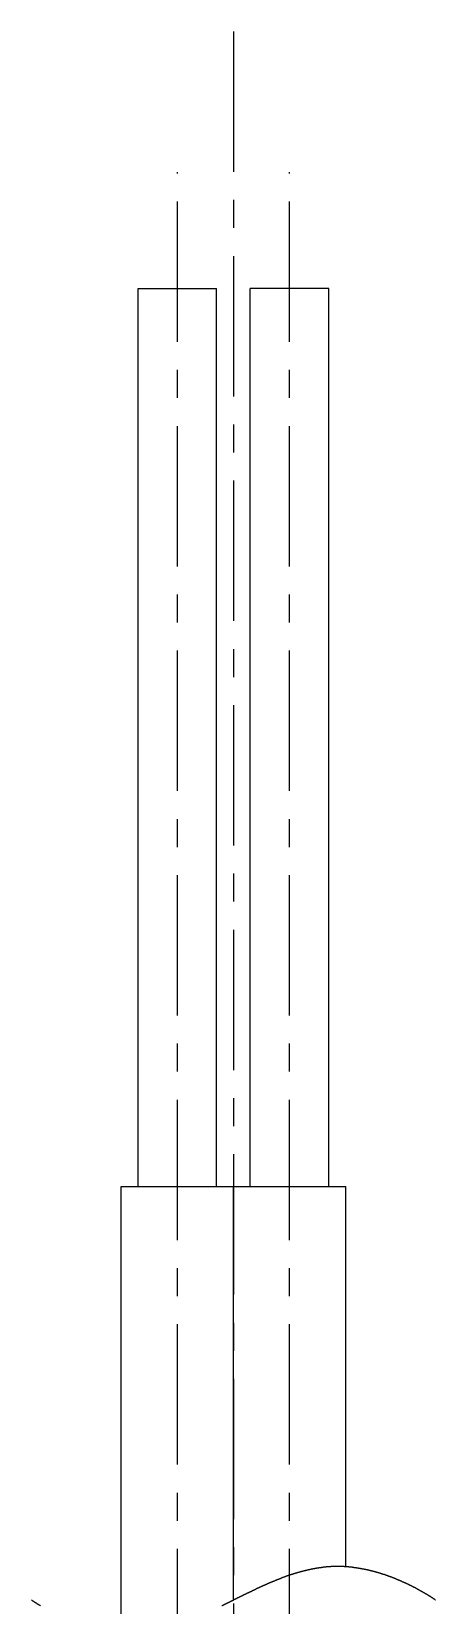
# Model space of a CAD drawing. Extents: x 41.8 to 100, y 120 to 187.8.
# Drawn here: x 94.93 to 98.53, y 173.31 to 187.33 of the extents above; entities that cross this region are included whole.
import ezdxf

# ---------------------------------------------------------------- set-up
doc = ezdxf.new("R2010")
doc.units = 0
doc.linetypes.add('CENTER', pattern=[2, 1.25, -0.25, 0.25, -0.25])
doc.layers.get('0').update_dxf_attribs({"linetype": 'CONTINUOUS'})
doc.layers.add('CENTER', color=1, linetype='CENTER')

msp = doc.modelspace()

# ---------------------------------------------------------------- linework, layer by layer
at = {"color": 7, "linetype": 'CONTINUOUS'}
for p, q in [((95.879, 177.038), (95.879, 185.038)), ((95.879, 185.038), (96.579, 185.038)), ((96.579, 177.038), (96.579, 185.038)), ((96.879, 177.038), (96.879, 185.038)), ((97.579, 185.038), (96.879, 185.038)), ((97.579, 177.038), (97.579, 185.038)), ((95.729, 173.059), (95.729, 177.038)), ((95.729, 177.038), (97.729, 177.038)), ((96.729, 173.357), (96.729, 177.038)), ((97.729, 173.654), (97.729, 177.038))]:
    msp.add_line(p, q, dxfattribs=at)
at = {"color": 3}
for points in [[(96.626, 173.306, 0), (96.628, 173.307, 0), (96.631, 173.308, 0), (96.634, 173.31, 0), (96.637, 173.311, 0), (96.639, 173.312, 0), (96.642, 173.314, 0), (96.645, 173.315, 0), (96.648, 173.316, 0), (96.65, 173.318, 0), (96.653, 173.319, 0), (96.656, 173.321, 0), (96.659, 173.322, 0), (96.662, 173.323, 0), (96.664, 173.325, 0), (96.667, 173.326, 0), (96.67, 173.327, 0), (96.673, 173.329, 0), (96.675, 173.33, 0), (96.678, 173.331, 0), (96.681, 173.333, 0), (96.684, 173.334, 0), (96.686, 173.336, 0), (96.689, 173.337, 0), (96.692, 173.338, 0), (96.695, 173.34, 0), (96.697, 173.341, 0), (96.7, 173.342, 0), (96.703, 173.344, 0), (96.706, 173.345, 0), (96.708, 173.347, 0), (96.711, 173.348, 0), (96.714, 173.349, 0), (96.717, 173.351, 0), (96.719, 173.352, 0), (96.722, 173.353, 0), (96.725, 173.355, 0), (96.728, 173.356, 0), (96.73, 173.357, 0), (96.733, 173.359, 0), (96.736, 173.36, 0), (96.739, 173.362, 0), (96.741, 173.363, 0), (96.744, 173.364, 0), (96.747, 173.366, 0), (96.75, 173.367, 0), (96.753, 173.368, 0), (96.755, 173.37, 0), (96.758, 173.371, 0), (96.761, 173.373, 0), (96.764, 173.374, 0), (96.766, 173.375, 0), (96.769, 173.377, 0), (96.772, 173.378, 0), (96.775, 173.379, 0), (96.777, 173.381, 0), (96.78, 173.382, 0), (96.783, 173.383, 0), (96.786, 173.385, 0), (96.788, 173.386, 0), (96.791, 173.388, 0), (96.794, 173.389, 0), (96.797, 173.39, 0), (96.799, 173.392, 0), (96.802, 173.393, 0), (96.805, 173.394, 0), (96.808, 173.396, 0), (96.81, 173.397, 0), (96.813, 173.398, 0), (96.816, 173.4, 0), (96.819, 173.401, 0), (96.822, 173.403, 0), (96.824, 173.404, 0), (96.827, 173.405, 0), (96.83, 173.407, 0), (96.833, 173.408, 0), (96.835, 173.409, 0), (96.838, 173.411, 0), (96.841, 173.412, 0), (96.844, 173.413, 0), (96.846, 173.415, 0), (96.849, 173.416, 0), (96.852, 173.417, 0), (96.855, 173.419, 0), (96.857, 173.42, 0), (96.86, 173.421, 0), (96.863, 173.423, 0), (96.866, 173.424, 0), (96.869, 173.425, 0), (96.871, 173.427, 0), (96.874, 173.428, 0), (96.877, 173.429, 0), (96.88, 173.431, 0), (96.882, 173.432, 0), (96.885, 173.433, 0), (96.888, 173.435, 0), (96.891, 173.436, 0), (96.894, 173.437, 0), (96.896, 173.439, 0), (96.899, 173.44, 0), (96.902, 173.441, 0), (96.905, 173.443, 0), (96.907, 173.444, 0), (96.91, 173.445, 0), (96.913, 173.447, 0), (96.916, 173.448, 0), (96.919, 173.449, 0), (96.921, 173.451, 0), (96.924, 173.452, 0), (96.927, 173.453, 0), (96.93, 173.455, 0), (96.932, 173.456, 0), (96.935, 173.457, 0), (96.938, 173.459, 0), (96.941, 173.46, 0), (96.944, 173.461, 0), (96.946, 173.463, 0), (96.949, 173.464, 0), (96.952, 173.465, 0), (96.955, 173.466, 0), (96.958, 173.468, 0), (96.96, 173.469, 0), (96.963, 173.47, 0), (96.966, 173.472, 0), (96.969, 173.473, 0), (96.972, 173.474, 0), (96.974, 173.475, 0), (96.977, 173.477, 0), (96.98, 173.478, 0), (96.983, 173.479, 0), (96.986, 173.481, 0), (96.988, 173.482, 0), (96.991, 173.483, 0), (96.994, 173.484, 0), (96.997, 173.486, 0), (97, 173.487, 0), (97.002, 173.488, 0), (97.005, 173.489, 0), (97.008, 173.491, 0), (97.011, 173.492, 0), (97.014, 173.493, 0), (97.016, 173.494, 0), (97.019, 173.496, 0), (97.022, 173.497, 0), (97.025, 173.498, 0), (97.028, 173.499, 0), (97.03, 173.501, 0), (97.033, 173.502, 0), (97.036, 173.503, 0), (97.039, 173.504, 0), (97.042, 173.506, 0), (97.045, 173.507, 0), (97.047, 173.508, 0), (97.05, 173.509, 0), (97.053, 173.511, 0), (97.056, 173.512, 0), (97.059, 173.513, 0), (97.062, 173.514, 0), (97.064, 173.515, 0), (97.067, 173.517, 0), (97.07, 173.518, 0), (97.073, 173.519, 0), (97.076, 173.52, 0), (97.079, 173.521, 0), (97.081, 173.523, 0), (97.084, 173.524, 0), (97.087, 173.525, 0), (97.09, 173.526, 0), (97.093, 173.527, 0), (97.096, 173.528, 0), (97.098, 173.53, 0), (97.101, 173.531, 0), (97.104, 173.532, 0), (97.107, 173.533, 0), (97.11, 173.534, 0), (97.113, 173.535, 0), (97.116, 173.537, 0), (97.118, 173.538, 0), (97.121, 173.539, 0), (97.124, 173.54, 0), (97.127, 173.541, 0), (97.13, 173.542, 0), (97.133, 173.543, 0), (97.136, 173.545, 0), (97.138, 173.546, 0), (97.141, 173.547, 0), (97.144, 173.548, 0), (97.147, 173.549, 0), (97.15, 173.55, 0), (97.153, 173.551, 0), (97.156, 173.552, 0), (97.159, 173.554, 0), (97.161, 173.555, 0), (97.164, 173.556, 0), (97.167, 173.557, 0), (97.17, 173.558, 0), (97.173, 173.559, 0), (97.176, 173.56, 0), (97.179, 173.561, 0), (97.182, 173.562, 0), (97.184, 173.563, 0), (97.187, 173.564, 0), (97.19, 173.565, 0), (97.193, 173.566, 0), (97.196, 173.567, 0), (97.199, 173.569, 0), (97.202, 173.57, 0), (97.205, 173.571, 0), (97.208, 173.572, 0), (97.211, 173.573, 0), (97.213, 173.574, 0), (97.216, 173.575, 0), (97.219, 173.576, 0), (97.222, 173.577, 0), (97.225, 173.578, 0), (97.228, 173.579, 0), (97.231, 173.58, 0), (97.234, 173.581, 0), (97.237, 173.582, 0), (97.24, 173.583, 0), (97.243, 173.584, 0), (97.245, 173.585, 0), (97.248, 173.586, 0), (97.251, 173.587, 0), (97.254, 173.587, 0), (97.257, 173.588, 0), (97.26, 173.589, 0), (97.263, 173.59, 0), (97.266, 173.591, 0), (97.269, 173.592, 0), (97.272, 173.593, 0), (97.275, 173.594, 0), (97.278, 173.595, 0), (97.281, 173.596, 0), (97.284, 173.597, 0), (97.287, 173.598, 0), (97.29, 173.599, 0), (97.292, 173.599, 0), (97.295, 173.6, 0), (97.298, 173.601, 0), (97.301, 173.602, 0), (97.304, 173.603, 0), (97.307, 173.604, 0), (97.31, 173.605, 0), (97.313, 173.605, 0), (97.316, 173.606, 0), (97.319, 173.607, 0), (97.322, 173.608, 0), (97.325, 173.609, 0), (97.328, 173.61, 0), (97.331, 173.61, 0), (97.334, 173.611, 0), (97.337, 173.612, 0), (97.34, 173.613, 0), (97.343, 173.614, 0), (97.346, 173.614, 0), (97.349, 173.615, 0), (97.352, 173.616, 0), (97.355, 173.617, 0), (97.358, 173.617, 0), (97.361, 173.618, 0), (97.364, 173.619, 0), (97.367, 173.62, 0), (97.37, 173.62, 0), (97.373, 173.621, 0), (97.376, 173.622, 0), (97.379, 173.623, 0), (97.382, 173.623, 0), (97.385, 173.624, 0), (97.388, 173.625, 0), (97.391, 173.625, 0), (97.394, 173.626, 0), (97.397, 173.627, 0), (97.4, 173.627, 0), (97.403, 173.628, 0), (97.406, 173.629, 0), (97.409, 173.629, 0), (97.412, 173.63, 0), (97.415, 173.631, 0), (97.418, 173.631, 0), (97.421, 173.632, 0), (97.424, 173.633, 0), (97.427, 173.633, 0), (97.43, 173.634, 0), (97.433, 173.634, 0), (97.436, 173.635, 0), (97.439, 173.636, 0), (97.442, 173.636, 0), (97.445, 173.637, 0), (97.448, 173.637, 0), (97.451, 173.638, 0), (97.454, 173.638, 0), (97.457, 173.639, 0), (97.46, 173.639, 0), (97.463, 173.64, 0), (97.466, 173.641, 0), (97.469, 173.641, 0), (97.472, 173.642, 0), (97.475, 173.642, 0), (97.478, 173.643, 0), (97.481, 173.643, 0), (97.484, 173.644, 0), (97.487, 173.644, 0), (97.49, 173.644, 0), (97.493, 173.645, 0), (97.497, 173.645, 0), (97.5, 173.646, 0), (97.503, 173.646, 0), (97.506, 173.647, 0), (97.509, 173.647, 0), (97.512, 173.647, 0), (97.515, 173.648, 0), (97.518, 173.648, 0), (97.521, 173.649, 0), (97.524, 173.649, 0), (97.527, 173.649, 0), (97.53, 173.65, 0), (97.533, 173.65, 0), (97.536, 173.65, 0), (97.539, 173.651, 0), (97.542, 173.651, 0), (97.545, 173.651, 0), (97.548, 173.652, 0), (97.552, 173.652, 0), (97.555, 173.652, 0), (97.558, 173.653, 0), (97.561, 173.653, 0), (97.564, 173.653, 0), (97.567, 173.653, 0), (97.57, 173.654, 0), (97.573, 173.654, 0), (97.576, 173.654, 0), (97.579, 173.654, 0), (97.582, 173.655, 0), (97.585, 173.655, 0), (97.588, 173.655, 0), (97.591, 173.655, 0), (97.595, 173.655, 0), (97.598, 173.656, 0), (97.601, 173.656, 0), (97.604, 173.656, 0), (97.607, 173.656, 0), (97.61, 173.656, 0), (97.613, 173.656, 0), (97.616, 173.656, 0), (97.619, 173.656, 0), (97.622, 173.657, 0), (97.625, 173.657, 0), (97.628, 173.657, 0), (97.631, 173.657, 0), (97.635, 173.657, 0), (97.638, 173.657, 0), (97.641, 173.657, 0), (97.644, 173.657, 0), (97.647, 173.657, 0), (97.65, 173.657, 0), (97.653, 173.657, 0), (97.656, 173.657, 0), (97.659, 173.657, 0), (97.662, 173.657, 0), (97.665, 173.657, 0), (97.668, 173.657, 0), (97.671, 173.657, 0), (97.675, 173.657, 0), (97.678, 173.657, 0), (97.681, 173.657, 0), (97.684, 173.657, 0), (97.687, 173.657, 0), (97.69, 173.657, 0), (97.693, 173.656, 0), (97.696, 173.656, 0), (97.699, 173.656, 0), (97.702, 173.656, 0), (97.705, 173.656, 0), (97.708, 173.656, 0), (97.711, 173.656, 0), (97.715, 173.655, 0), (97.718, 173.655, 0), (97.721, 173.655, 0), (97.724, 173.655, 0), (97.727, 173.655, 0), (97.73, 173.654, 0), (97.733, 173.654, 0), (97.736, 173.654, 0), (97.739, 173.654, 0), (97.742, 173.654, 0), (97.745, 173.653, 0), (97.748, 173.653, 0), (97.751, 173.653, 0), (97.754, 173.653, 0), (97.758, 173.652, 0), (97.761, 173.652, 0), (97.764, 173.652, 0), (97.767, 173.651, 0), (97.77, 173.651, 0), (97.773, 173.651, 0), (97.776, 173.65, 0), (97.779, 173.65, 0), (97.782, 173.65, 0), (97.785, 173.649, 0), (97.788, 173.649, 0), (97.791, 173.649, 0), (97.794, 173.648, 0), (97.797, 173.648, 0), (97.8, 173.647, 0), (97.803, 173.647, 0), (97.807, 173.647, 0), (97.81, 173.646, 0), (97.813, 173.646, 0), (97.816, 173.645, 0), (97.819, 173.645, 0), (97.822, 173.645, 0), (97.825, 173.644, 0), (97.828, 173.644, 0), (97.831, 173.643, 0), (97.834, 173.643, 0), (97.837, 173.642, 0), (97.84, 173.642, 0), (97.843, 173.641, 0), (97.846, 173.641, 0), (97.849, 173.64, 0), (97.852, 173.64, 0), (97.855, 173.639, 0), (97.858, 173.639, 0), (97.861, 173.638, 0), (97.864, 173.638, 0), (97.867, 173.637, 0), (97.87, 173.636, 0), (97.873, 173.636, 0), (97.876, 173.635, 0), (97.879, 173.635, 0), (97.882, 173.634, 0), (97.885, 173.634, 0), (97.889, 173.633, 0), (97.892, 173.632, 0), (97.895, 173.632, 0), (97.898, 173.631, 0), (97.901, 173.631, 0), (97.904, 173.63, 0), (97.907, 173.629, 0), (97.91, 173.629, 0), (97.913, 173.628, 0), (97.916, 173.627, 0), (97.919, 173.627, 0), (97.922, 173.626, 0), (97.925, 173.625, 0), (97.928, 173.625, 0), (97.931, 173.624, 0), (97.934, 173.623, 0), (97.937, 173.622, 0), (97.94, 173.622, 0), (97.943, 173.621, 0), (97.946, 173.62, 0), (97.949, 173.62, 0), (97.952, 173.619, 0), (97.955, 173.618, 0), (97.958, 173.617, 0), (97.961, 173.617, 0), (97.964, 173.616, 0), (97.967, 173.615, 0), (97.97, 173.614, 0), (97.972, 173.614, 0), (97.975, 173.613, 0), (97.978, 173.612, 0), (97.981, 173.611, 0), (97.984, 173.61, 0), (97.987, 173.61, 0), (97.99, 173.609, 0), (97.993, 173.608, 0), (97.996, 173.607, 0), (97.999, 173.606, 0), (98.002, 173.605, 0), (98.005, 173.605, 0), (98.008, 173.604, 0), (98.011, 173.603, 0), (98.014, 173.602, 0), (98.017, 173.601, 0), (98.02, 173.6, 0), (98.023, 173.599, 0), (98.026, 173.598, 0), (98.029, 173.598, 0), (98.032, 173.597, 0), (98.035, 173.596, 0), (98.038, 173.595, 0), (98.041, 173.594, 0), (98.043, 173.593, 0), (98.046, 173.592, 0), (98.049, 173.591, 0), (98.052, 173.59, 0), (98.055, 173.589, 0), (98.058, 173.588, 0), (98.061, 173.587, 0), (98.064, 173.586, 0), (98.067, 173.585, 0), (98.07, 173.585, 0), (98.073, 173.584, 0), (98.076, 173.583, 0), (98.079, 173.582, 0), (98.081, 173.581, 0), (98.084, 173.58, 0), (98.087, 173.579, 0), (98.09, 173.578, 0), (98.093, 173.577, 0), (98.096, 173.576, 0), (98.099, 173.575, 0), (98.102, 173.573, 0), (98.105, 173.572, 0), (98.108, 173.571, 0), (98.111, 173.57, 0), (98.113, 173.569, 0), (98.116, 173.568, 0), (98.119, 173.567, 0), (98.122, 173.566, 0), (98.125, 173.565, 0), (98.128, 173.564, 0), (98.131, 173.563, 0), (98.134, 173.562, 0), (98.137, 173.561, 0), (98.139, 173.56, 0), (98.142, 173.559, 0), (98.145, 173.557, 0), (98.148, 173.556, 0), (98.151, 173.555, 0), (98.154, 173.554, 0), (98.157, 173.553, 0), (98.159, 173.552, 0), (98.162, 173.551, 0), (98.165, 173.55, 0), (98.168, 173.548, 0), (98.171, 173.547, 0), (98.174, 173.546, 0), (98.177, 173.545, 0), (98.179, 173.544, 0), (98.182, 173.543, 0), (98.185, 173.541, 0), (98.188, 173.54, 0), (98.191, 173.539, 0), (98.194, 173.538, 0), (98.197, 173.537, 0), (98.199, 173.535, 0), (98.202, 173.534, 0), (98.205, 173.533, 0), (98.208, 173.532, 0), (98.211, 173.531, 0), (98.214, 173.529, 0), (98.216, 173.528, 0), (98.219, 173.527, 0), (98.222, 173.526, 0), (98.225, 173.524, 0), (98.228, 173.523, 0), (98.23, 173.522, 0), (98.233, 173.521, 0), (98.236, 173.519, 0), (98.239, 173.518, 0), (98.242, 173.517, 0), (98.244, 173.516, 0), (98.247, 173.514, 0), (98.25, 173.513, 0), (98.253, 173.512, 0), (98.256, 173.511, 0), (98.258, 173.509, 0), (98.261, 173.508, 0), (98.264, 173.507, 0), (98.267, 173.505, 0), (98.27, 173.504, 0), (98.272, 173.503, 0), (98.275, 173.501, 0), (98.278, 173.5, 0), (98.281, 173.499, 0), (98.284, 173.497, 0), (98.286, 173.496, 0), (98.289, 173.495, 0), (98.292, 173.493, 0), (98.295, 173.492, 0), (98.297, 173.491, 0), (98.3, 173.489, 0), (98.303, 173.488, 0), (98.306, 173.487, 0), (98.308, 173.485, 0), (98.311, 173.484, 0), (98.314, 173.483, 0), (98.317, 173.481, 0), (98.319, 173.48, 0), (98.322, 173.478, 0), (98.325, 173.477, 0), (98.328, 173.476, 0), (98.33, 173.474, 0), (98.333, 173.473, 0), (98.336, 173.471, 0), (98.339, 173.47, 0), (98.341, 173.469, 0), (98.344, 173.467, 0), (98.347, 173.466, 0), (98.35, 173.464, 0), (98.352, 173.463, 0), (98.355, 173.461, 0), (98.358, 173.46, 0), (98.36, 173.458, 0), (98.363, 173.457, 0), (98.366, 173.456, 0), (98.369, 173.454, 0), (98.371, 173.453, 0), (98.374, 173.451, 0), (98.377, 173.45, 0), (98.379, 173.448, 0), (98.382, 173.447, 0), (98.385, 173.445, 0), (98.387, 173.444, 0), (98.39, 173.442, 0), (98.393, 173.441, 0), (98.396, 173.439, 0), (98.398, 173.438, 0), (98.401, 173.436, 0), (98.404, 173.435, 0), (98.406, 173.433, 0), (98.409, 173.432, 0), (98.412, 173.43, 0), (98.414, 173.429, 0), (98.417, 173.427, 0), (98.42, 173.425, 0), (98.422, 173.424, 0), (98.425, 173.422, 0), (98.428, 173.421, 0), (98.43, 173.419, 0), (98.433, 173.418, 0), (98.435, 173.416, 0), (98.438, 173.415, 0), (98.441, 173.413, 0), (98.443, 173.411, 0), (98.446, 173.41, 0), (98.449, 173.408, 0), (98.451, 173.407, 0), (98.454, 173.405, 0), (98.457, 173.403, 0), (98.459, 173.402, 0), (98.462, 173.4, 0), (98.464, 173.399, 0), (98.467, 173.397, 0), (98.47, 173.395, 0), (98.472, 173.394, 0), (98.475, 173.392, 0), (98.478, 173.39, 0), (98.48, 173.389, 0), (98.483, 173.387, 0), (98.485, 173.386, 0), (98.488, 173.384, 0), (98.491, 173.382, 0), (98.493, 173.381, 0), (98.496, 173.379, 0), (98.498, 173.377, 0), (98.501, 173.376, 0), (98.503, 173.374, 0), (98.506, 173.372, 0), (98.509, 173.37, 0), (98.511, 173.369, 0), (98.514, 173.367, 0), (98.516, 173.365, 0), (98.519, 173.364, 0), (98.521, 173.362, 0), (98.524, 173.36, 0), (98.527, 173.359, 0), (98.529, 173.357, 0)], [(94.929, 173.357, 0), (94.932, 173.355, 0), (94.934, 173.353, 0), (94.937, 173.352, 0), (94.939, 173.35, 0), (94.942, 173.348, 0), (94.944, 173.347, 0), (94.947, 173.345, 0), (94.95, 173.343, 0), (94.952, 173.341, 0), (94.955, 173.34, 0), (94.957, 173.338, 0), (94.96, 173.336, 0), (94.962, 173.335, 0), (94.965, 173.333, 0), (94.968, 173.331, 0), (94.97, 173.33, 0), (94.973, 173.328, 0), (94.975, 173.326, 0), (94.978, 173.325, 0), (94.981, 173.323, 0), (94.983, 173.321, 0), (94.986, 173.32, 0), (94.988, 173.318, 0), (94.991, 173.317, 0), (94.994, 173.315, 0), (94.996, 173.313, 0), (94.999, 173.312, 0), (95.002, 173.31, 0), (95.004, 173.309, 0), (95.007, 173.307, 0), (95.009, 173.305, 0)]]:
    msp.add_polyline3d(points, dxfattribs=at)
at = {"layer": 'CENTER', "color": 1, "linetype": 'CENTER'}
for p, q in [((96.729, 187.326), (96.729, 145.07)), ((96.229, 168.562), (96.229, 186.073)), ((97.229, 168.562), (97.229, 186.073))]:
    msp.add_line(p, q, dxfattribs=at)

doc.saveas('drawing.dxf')
